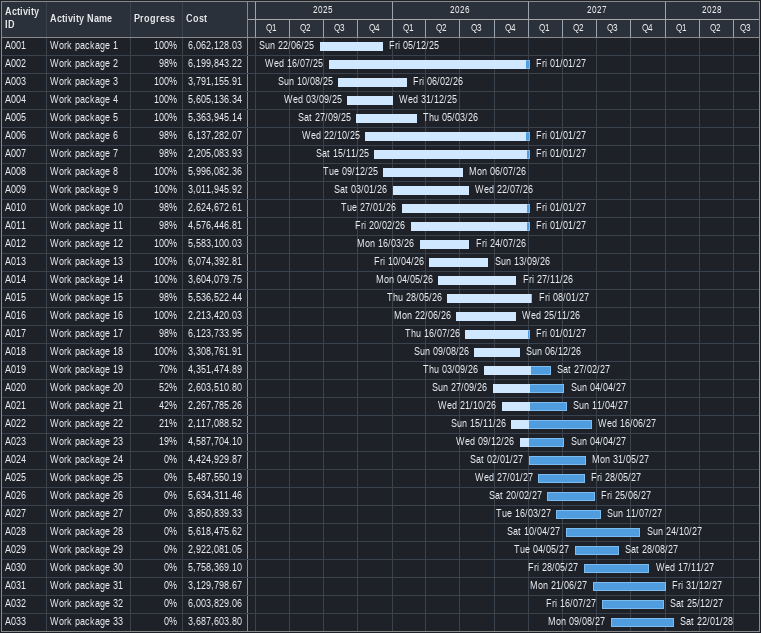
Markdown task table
| ID | Task | Start | Finish | % complete | Cost |
|---|---|---|---|---|---|
| A001 | Work package 1 | 2025-06-22 | 2025-12-05 | 100 | 6062128.03 |
| A002 | Work package 2 | 2025-07-16 | 2027-01-01 | 98 | 6199843.22 |
| A003 | Work package 3 | 2025-08-10 | 2026-02-06 | 100 | 3791155.91 |
| A004 | Work package 4 | 2025-09-03 | 2025-12-31 | 100 | 5605136.34 |
| A005 | Work package 5 | 2025-09-27 | 2026-03-05 | 100 | 5363945.14 |
| A006 | Work package 6 | 2025-10-22 | 2027-01-01 | 98 | 6137282.07 |
| A007 | Work package 7 | 2025-11-15 | 2027-01-01 | 98 | 2205083.93 |
| A008 | Work package 8 | 2025-12-09 | 2026-07-06 | 100 | 5996082.36 |
| A009 | Work package 9 | 2026-01-03 | 2026-07-22 | 100 | 3011945.92 |
| A010 | Work package 10 | 2026-01-27 | 2027-01-01 | 98 | 2624672.61 |
| A011 | Work package 11 | 2026-02-20 | 2027-01-01 | 98 | 4576446.81 |
| A012 | Work package 12 | 2026-03-16 | 2026-07-24 | 100 | 5583100.03 |
| A013 | Work package 13 | 2026-04-10 | 2026-09-13 | 100 | 6074392.81 |
| A014 | Work package 14 | 2026-05-04 | 2026-11-27 | 100 | 3604079.75 |
| A015 | Work package 15 | 2026-05-28 | 2027-01-08 | 98 | 5536522.44 |
| A016 | Work package 16 | 2026-06-22 | 2026-11-25 | 100 | 2213420.03 |
| A017 | Work package 17 | 2026-07-16 | 2027-01-01 | 98 | 6123733.95 |
| A018 | Work package 18 | 2026-08-09 | 2026-12-06 | 100 | 3308761.91 |
| A019 | Work package 19 | 2026-09-03 | 2027-02-27 | 70 | 4351474.89 |
| A020 | Work package 20 | 2026-09-27 | 2027-04-04 | 52 | 2603510.80 |
| A021 | Work package 21 | 2026-10-21 | 2027-04-11 | 42 | 2267785.26 |
| A022 | Work package 22 | 2026-11-15 | 2027-06-16 | 21 | 2117088.52 |
| A023 | Work package 23 | 2026-12-09 | 2027-04-04 | 19 | 4587704.10 |
| A024 | Work package 24 | 2027-01-02 | 2027-05-31 | 0 | 4424929.87 |
| A025 | Work package 25 | 2027-01-27 | 2027-05-28 | 0 | 5487550.19 |
| A026 | Work package 26 | 2027-02-20 | 2027-06-25 | 0 | 5634311.46 |
| A027 | Work package 27 | 2027-03-16 | 2027-07-11 | 0 | 3850839.33 |
| A028 | Work package 28 | 2027-04-10 | 2027-10-24 | 0 | 5618475.62 |
| A029 | Work package 29 | 2027-05-04 | 2027-08-28 | 0 | 2922081.05 |
| A030 | Work package 30 | 2027-05-28 | 2027-11-17 | 0 | 5758369.10 |
| A031 | Work package 31 | 2027-06-21 | 2027-12-31 | 0 | 3129798.67 |
| A032 | Work package 32 | 2027-07-16 | 2027-12-25 | 0 | 6003829.06 |
| A033 | Work package 33 | 2027-08-09 | 2028-01-22 | 0 | 3687603.80 |
